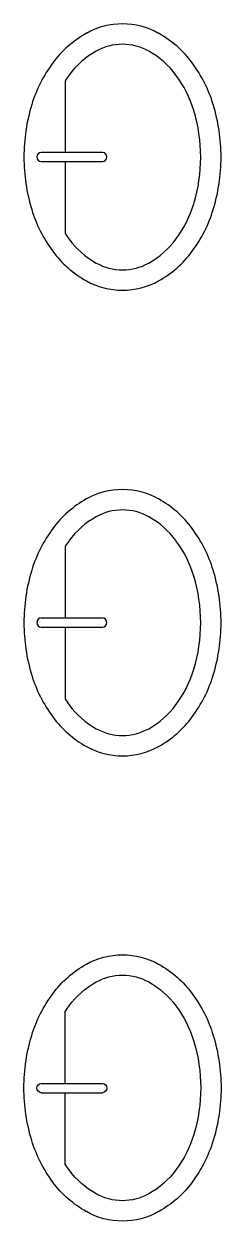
# Model space of a CAD drawing. Header units: inches. Extents: x 14.7 to 44.3, y -33.2 to 26.
# Drawn here: x 40.603 to 41.239, y 22.124 to 25.981 of the extents above; entities that cross this region are included whole.
import ezdxf

# ---------------------------------------------------------------- set-up
doc = ezdxf.new("R2010")
doc.units = ezdxf.units.IN
doc.header["$MEASUREMENT"] = 0
doc.layers.add('Arquitetura', color=252, linetype='Continuous')

# ---------------------------------------------------------------- blocks, each defined once
blk = doc.blocks.new('CUBAB2')
for p, q in [((0.0666, 0.1231), (0.0666, 0.0077)), ((0.0281, 0.0077), (0.1266, 0.0077)), ((0.0281, -0.007), (0.1266, -0.007)), ((0.0666, -0.007), (0.0666, -0.1231))]:
    blk.add_line(p, q)
for centre, radius, start, end in [((0.159, 0.0951), 0.1194, 90, 119.1924), ((0.159, 0.0951), 0.1194, 60.8076, 90), ((0.1846, 0.0494), 0.1718, 119.1924, 143.4475), ((0.1335, 0.0494), 0.1718, 36.5525, 60.8076), ((0.159, 0.0951), 0.0866, 90, 119.1924), ((0.159, 0.0951), 0.0866, 60.8076, 90), ((0.1846, 0.0494), 0.139, 119.1924, 143.4475), ((0.1335, 0.0494), 0.139, 36.5525, 60.8076), ((0.2248, 0.0195), 0.2219, 143.4475, 162.9288), ((0.0932, 0.0195), 0.2219, 17.0712, 36.5525), ((0.2248, 0.0195), 0.1891, 143.4475, 146.7796), ((0.0932, 0.0195), 0.1891, 17.0712, 36.5525), ((0.2883, 0), 0.2883, 162.9288, 180), ((0.0297, 0), 0.2883, 360, 17.0712), ((0.0297, 0), 0.2555, 360, 17.0712), ((0.2883, 0), 0.2883, 180, 197.0712), ((0.0281, 0.0003), 0.00737, 90, 270), ((0.1266, 0.0003), 0.00737, 270, 90), ((0.0297, 0), 0.2883, 342.9288, 360), ((0.0297, 0), 0.2555, 342.9288, 0), ((0.0932, -0.0195), 0.1891, 323.4475, 342.9288), ((0.2248, -0.0195), 0.2219, 197.0712, 216.5525), ((0.0932, -0.0195), 0.2219, 323.4475, 342.9288), ((0.2248, -0.0195), 0.1891, 213.2204, 216.5525), ((0.1846, -0.0494), 0.139, 216.5525, 240.8076), ((0.1335, -0.0494), 0.139, 299.1924, 323.4475), ((0.1846, -0.0494), 0.1718, 216.5525, 240.8076), ((0.1335, -0.0494), 0.1718, 299.1924, 323.4475), ((0.159, -0.0951), 0.0866, 240.8076, 270), ((0.159, -0.0951), 0.0866, 270, 299.1924), ((0.159, -0.0951), 0.1194, 240.8076, 270), ((0.159, -0.0951), 0.1194, 270, 299.1924)]:
    blk.add_arc(centre, radius, start, end)

msp = doc.modelspace()

# ---------------------------------------------------------------- block references
at = {"layer": 'Arquitetura', "xscale": 2, "yscale": 2, "zscale": 2}
for p in [(40.6031, 25.5518), (40.6031, 24.0518)]:
    msp.add_blockref('CUBAB2', p, dxfattribs=at)
at = {"layer": 'Arquitetura', "xscale": -2, "yscale": 2, "zscale": 2, "rotation": 180}
msp.add_blockref('CUBAB2', (40.6031, 22.5532), dxfattribs=at)

doc.saveas('drawing.dxf')
